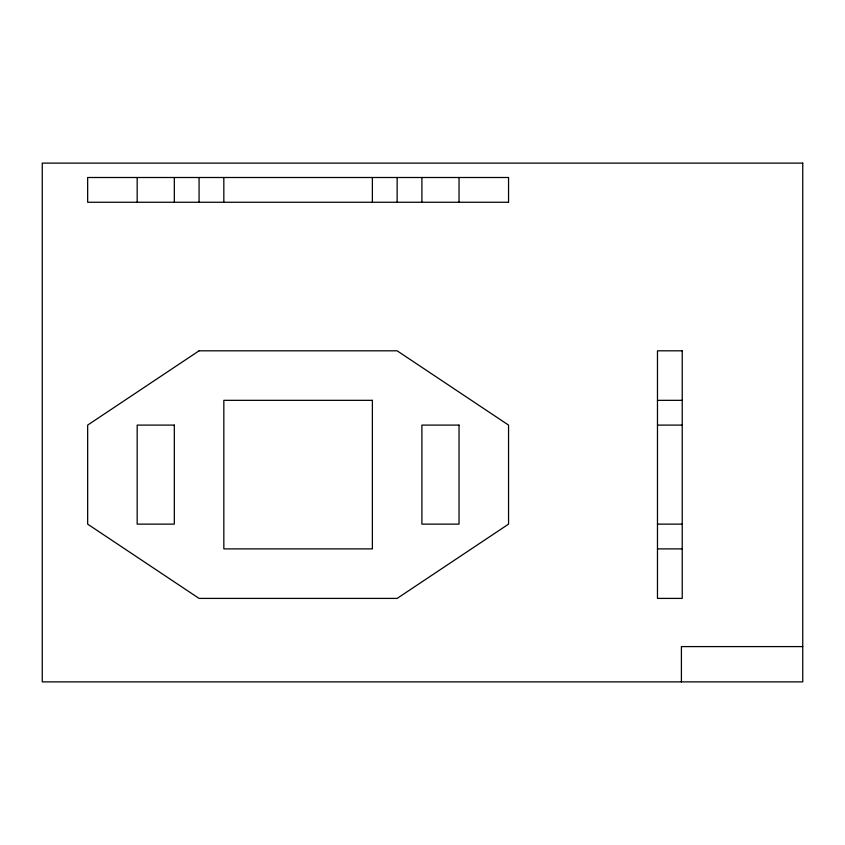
<?xml version="1.0" encoding="UTF-8"?>
<svg xmlns="http://www.w3.org/2000/svg" width="845" height="845" viewBox="0 0 845 845"><rect width="100%" height="100%" fill="white"/><g stroke="black" fill="none" stroke-linecap="round" stroke-linejoin="round"><path stroke-width="1.27" d="M508.553 202.261L87.658 202.261L87.658 177.503L508.553 177.503L508.553 201.902M657.473 400.34L682.232 400.34M657.473 425.098L682.232 425.098M657.473 524.132L682.232 524.132M657.473 548.891L682.232 548.891M802.75 646.594L681.408 646.594L681.408 681.883M459.036 177.503L459.036 202.261M421.898 177.503L421.898 202.261M397.139 177.503L397.139 202.261M372.381 177.503L372.381 202.261M223.83 177.503L223.83 202.261M199.071 177.503L199.071 202.261M174.313 177.503L174.313 202.261M137.175 177.503L137.175 202.261M199.071 350.812L87.658 425.098L87.658 524.132L199.071 598.408L397.139 598.408L508.553 524.132L508.553 425.098L397.139 350.812L199.071 350.812M802.75 163.117L42.25 163.117L42.25 681.883L802.75 681.883L802.75 163.117M682.232 350.812L657.473 350.812L657.473 598.408L682.232 598.408L682.232 350.812M372.381 400.34L223.83 400.34L223.83 548.891L372.381 548.891L372.381 400.34M174.313 425.098L137.175 425.098L137.175 524.132L174.313 524.132L174.313 425.098M459.036 425.098L421.898 425.098L421.898 524.132L459.036 524.132L459.036 425.098"/></g></svg>
